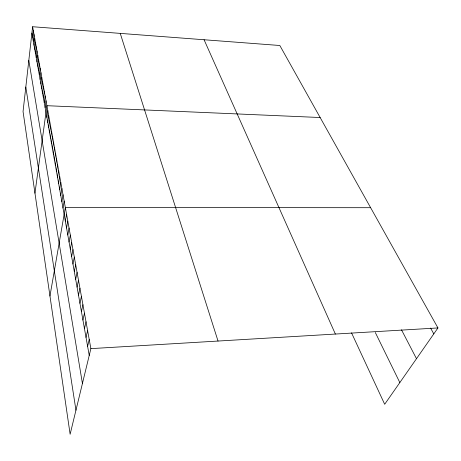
<?xml version="1.0" encoding="UTF-8"?>
<svg xmlns="http://www.w3.org/2000/svg" width="461" height="461" viewBox="0 0 461 461"><rect width="100%" height="100%" fill="white"/><g stroke="black" fill="none" stroke-linecap="round" stroke-linejoin="round"><path stroke-width="0.69" d="M32.616 26.732L23.05 111.545L70.13 434.268L90.875 348.631L32.616 26.732L279.827 45.501L437.95 327.938L384.681 404.28L351.547 332.882M32.581 37.139L33.325 30.651M33.296 41.127L34.039 34.621M34.01 45.161L34.771 38.638M34.736 49.246L35.503 42.706M35.474 53.384L36.252 46.832M36.223 57.579L37.007 51.01M36.978 61.826L37.773 55.239M37.744 66.125L38.551 59.527M38.517 70.481L39.335 63.866M39.306 74.901L40.13 68.268M40.101 79.373L40.937 72.729M40.908 83.908L41.755 77.246M41.726 88.5L42.585 81.828M42.556 93.157L43.426 86.472M43.392 97.882L44.279 91.18M44.244 102.665L45.143 95.951M45.109 107.517L46.019 100.792M34.955 193.171L46.907 105.696L320.147 117.526M46.872 117.428L47.806 110.675M47.771 122.488L48.722 115.723M48.687 127.616L49.644 120.84M49.615 132.826L50.589 126.037M50.554 138.104L51.54 131.304M51.505 143.463L52.508 136.652M52.473 148.897L53.488 142.074M53.453 154.412L54.484 147.583M54.45 160.013L55.499 153.173M55.464 165.695L56.524 158.843M56.49 171.463L57.567 164.606M57.533 177.318L58.628 170.455M58.587 183.265L59.7 176.39M59.665 189.304L60.794 182.423M60.754 195.435L61.901 188.549M61.866 201.664L63.024 194.767M62.99 207.992L64.171 201.088M49.961 296.014L65.335 207.513L370.638 207.704M65.329 221.147L66.551 214.238M66.551 227.988L67.79 221.078M67.79 234.949L69.046 228.039M69.046 242.025L70.326 235.11M70.326 249.222L71.628 242.307M71.634 256.541L72.959 249.632M72.959 263.992L74.307 257.082M74.307 271.575L75.679 264.672M75.679 279.285L77.073 272.388M77.079 287.14L78.497 280.248M78.503 295.138L79.943 288.252M79.949 303.275L81.418 296.4M81.424 311.567L82.922 304.704M82.928 320.015L84.455 313.157M84.461 328.612L86.011 321.772M86.017 337.383L87.602 330.554M87.607 346.315L89.221 339.503M90.875 348.631L437.95 327.938M430.568 328.048L433.795 333.891M401.485 329.805L416.49 358.693M375.306 332.502L399.831 382.572M204.073 39.75L335.372 334.052M120.24 33.382L218.036 341.048M31.884 33.209L89.227 355.419M28.813 60.426L82.427 383.489M25.816 87.025L75.956 410.221"/></g></svg>
